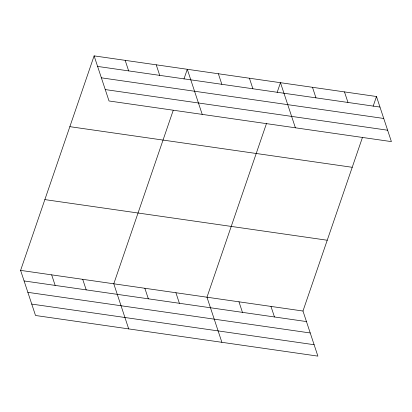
<?xml version="1.0" encoding="UTF-8"?>
<svg xmlns="http://www.w3.org/2000/svg" width="412" height="412" viewBox="0 0 412 412"><rect width="100%" height="100%" fill="white"/><g stroke="black" fill="none" stroke-linecap="round" stroke-linejoin="round"><path stroke-width="0.62" d="M362.385 137.654L302.974 311.024L317.889 356.123L35.514 315.489L20.6 270.385L94.111 55.878L376.486 96.511L391.4 141.615L109.025 100.976L94.111 55.878M173.195 110.426L113.784 283.796L128.698 328.9M183.973 78.965L187.295 69.283L202.21 114.387M266.585 123.234L206.968 297.207L221.883 342.31M277.158 92.376L280.474 82.694L295.394 127.797M373.169 106.193L376.486 96.511M97.598 66.425L379.972 107.063M101.367 77.827L383.742 118.465M105.256 89.574L387.63 130.213M69.849 126.664L352.224 167.298M44.856 199.599L327.231 240.232M20.6 270.385L302.974 311.024M24.092 280.938L306.466 321.571M27.862 292.34L310.236 332.973M31.745 304.087L314.119 344.72M344.483 91.907L347.97 102.454M312.481 87.298L315.968 97.85M249.415 78.223L252.906 88.776M218.355 73.753L221.841 84.305M270.972 306.415L274.464 316.967M238.97 301.811L242.457 312.363M156.23 64.818L159.722 75.365M125.171 60.348L128.657 70.895M175.909 292.736L179.395 303.289M144.844 288.266L148.335 298.818M82.724 279.326L86.211 289.878M51.66 274.856L55.151 285.408"/></g></svg>
